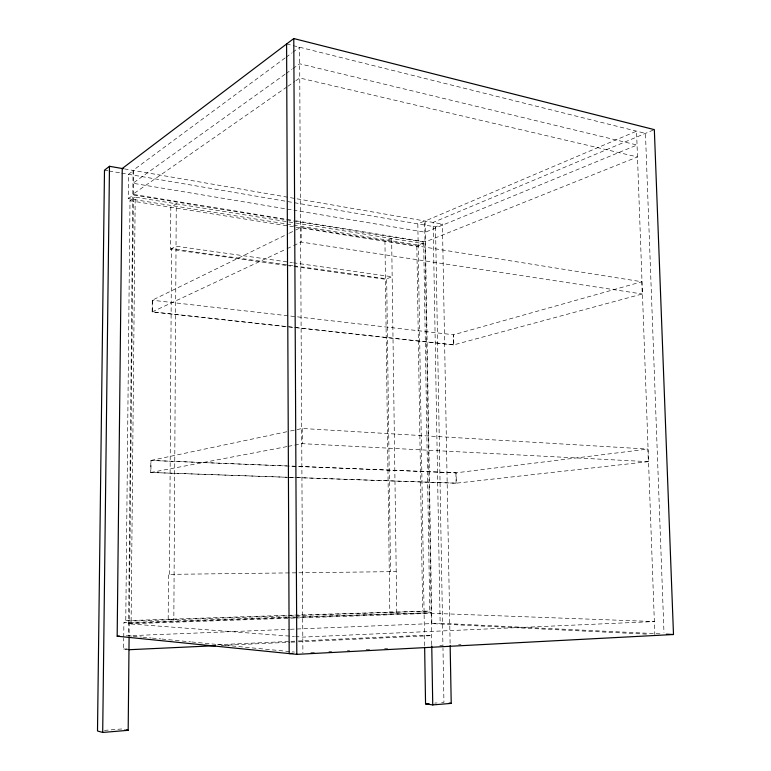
<?xml version="1.0" encoding="UTF-8"?>
<svg xmlns="http://www.w3.org/2000/svg" width="771" height="771" viewBox="0 0 771 771"><rect width="100%" height="100%" fill="white"/><g stroke="black" fill="none" stroke-linecap="round" stroke-linejoin="round"><path stroke-width="0.58" stroke-dasharray="3.85 2.89" d="M285.713 265.349L170.536 249.264L170.805 207.235L176.27 203.795L173.832 619.624L168.184 619.267L168.473 574.376L396.207 571.6M169.485 574.366L171.528 248.715L292.768 265.677M286.61 477.259L150.759 472.498L150.856 460.451L289.347 431.211M453.666 344.907L152.147 311.937L152.292 300.198L288.2 233.729M152.388 300.15L152.301 311.86L293.481 327.318M131.118 621.05L135.195 197.164L423.684 243.703L429.784 611.075L131.118 621.05L125.769 620.674L130 200.739L135.195 197.164M128.969 649.722L123.62 649.066L123.736 638.282M123.746 637.087L123.89 622.708L294.397 616.906M128.237 198.629L133.412 195.034L425.004 242.316L418.161 245.053L128.237 198.629L128.487 174.304L133.653 170.487L129.094 636.412M285.068 57.97L133.055 170.381L128.478 635.757L132.063 636.114M286.041 57.256L291.843 52.958M292.816 52.245L299.591 47.233L302.887 652.873M285.058 74.257L132.93 183.257L292.72 210.03M286.031 73.563L291.881 69.371M292.855 68.667L299.688 63.781L637.048 145.025L425.284 232.235L293.905 210.232M286.918 86.95L132.824 194.321L285.646 219.147M287.911 86.265L294.821 81.447M295.813 80.753L299.765 78.006L637.482 156.947L425.447 241.853L293.944 220.496M170.536 249.264L176.029 246.19L292.411 262.66M289.27 233.199L294.667 230.558M295.746 230.028L301.143 227.397L641.809 281.762L642.253 293.992L453.599 344.926L453.473 334.797L641.809 281.762M152.147 311.937L285.993 249.178M287.082 248.667L292.517 246.122M293.606 245.612L301.22 242.046L642.253 293.992M653.355 130.048L433.138 222.434L440.145 623.257L661.634 633.945M121.625 173.128L435.519 226.896L442.429 224.043L450.129 644.363M296.218 227.214L416.851 246.431L423.684 243.703M290.522 430.96L302.242 428.483L647.881 449.079L648.344 461.675L456.114 483.195L287.805 477.297M150.759 472.498L286.947 446.592M288.132 446.37L302.328 443.672L648.344 461.675M150.856 460.451L455.912 472.845L647.881 449.079M104.403 730.397L122.801 728.874L124.95 729.453M434.748 703.123L437.041 702.93M441.638 702.554L443.942 702.362L442.978 648.199M310.8 652.468L314.404 652.276M328.822 651.524L331.713 651.379M347.335 650.56L349.735 650.435M366.071 649.587L369.675 649.394M384.565 648.623L387.697 648.459M439.817 645.741L442.217 645.616M458.581 644.768L460.991 644.643M123.62 649.066L127.234 648.903M217.48 644.739L289.674 641.414M290.879 641.356L296.893 641.077M298.098 641.019L424.445 635.198L431.587 635.651L298.29 641.848M221.431 645.423L289.886 642.243M291.081 642.185L297.086 641.906M126.222 635.853L289.154 629.319M290.359 629.271L440.145 623.257M294.57 618.043L128.593 623.797L294.455 636.47M295.775 618.005L431.673 613.302L654.348 621.551L302.801 637.106L295.64 636.557M125.769 620.674L286.783 615.335M287.978 615.297L429.784 611.075M295.601 616.858L431.201 612.743L288.036 617.658M286.831 617.696L129.229 623.113L123.89 622.708M289.192 477.316L150.914 472.469L151.01 460.412L286.745 465.935M290.388 477.355L456.316 483.176L456.124 472.816L287.949 465.983M646.426 634.128L431.847 623.594L425.1 221.046L636.547 131.147L654.82 634.543M133.258 636.229L141.623 637.048M142.818 637.164L151.174 637.983M152.369 638.109L160.734 638.928M161.929 639.043L181.04 640.923M182.235 641.038L190.601 641.857M191.796 641.973L294.532 652.054M294.676 327.453L453.811 344.868L453.608 334.759L152.234 300.227M286.899 265.513L292.835 266.342M294.021 266.506L385.452 279.275L392.169 276.77L293.597 262.824M293.953 265.85L386.666 278.823L390.531 571.668M130 200.739L295.033 227.031M286.831 219.34L292.758 220.304M104.49 170.189L107.911 170.776M109.058 170.979L120.488 172.935M124.401 168.888L442.429 224.043M286.59 43.995L645.452 133.364L663.985 632.856M455.912 472.845L456.114 483.195M435.519 226.896L442.959 646.994M431.741 644.729L424.648 220.969L417.824 223.869L424.628 646.137M416.851 246.431L422.672 610.834M301.143 227.397L301.22 242.046M302.242 428.483L302.328 443.672M391.639 238.538L384.951 241.352L389.808 611.923L396.766 612.184L391.639 238.538"/><path stroke-width="1.16" d="M117.173 636.21L122.242 168.512L293.78 38.55L654.338 129.634L673.497 634.514L296.806 654.357L117.173 636.21L119.438 636.123M123.293 168.695L109.482 166.295L104.49 170.189L97.503 730.966L102.697 732.45L128.179 730.32L129.094 636.991M102.697 732.45L109.482 166.295M424.648 647.341L425.553 703.884L432.743 704.916L451.218 703.383L450.158 645.568M425.553 703.884L429.004 703.595M292.778 653.403L289.183 653.596L286.59 43.995M128.969 649.722L215.427 645.703M666.395 634.176L673.497 634.514M449.136 703.094L451.218 703.383M126.03 729.742L128.179 730.32M431.76 645.934L432.743 704.916M293.78 38.55L296.806 654.357"/></g></svg>
